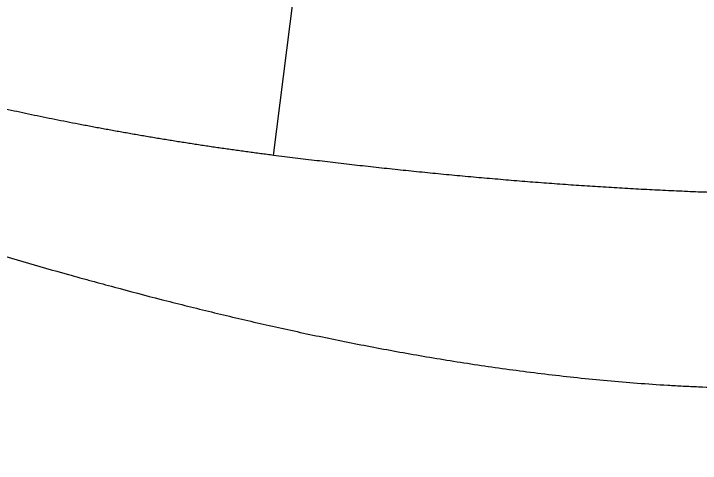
# Model space of a CAD drawing. Header units: inches. Extents: x 0 to 84, y -22 to 124.
# Drawn here: x 34.567 to 39.486, y 28.656 to 31.876 of the extents above; entities that cross this region are included whole.
import ezdxf

# ---------------------------------------------------------------- set-up
doc = ezdxf.new("R2010")
doc.units = ezdxf.units.IN
doc.header["$MEASUREMENT"] = 0
doc.layers.add('1', color=4, linetype='Continuous')

# ---------------------------------------------------------------- blocks, each defined once
blk = doc.blocks.new('2026 RELAY')
at = {"layer": '1', "color": 3, "linetype": 'Continuous', "lineweight": 25}
blk.add_line((36.4287, 30.362), (36.5903, 31.6359), dxfattribs=at)
for points, knots in [([(36.4287, 30.362), (36.4133, 30.364), (36.3825, 30.3679), (36.3363, 30.3739), (36.2903, 30.38), (36.2443, 30.3862), (36.1983, 30.3925), (36.1525, 30.3988), (36.1067, 30.4053), (36.061, 30.4118), (36.0154, 30.4184), (35.9699, 30.4251), (35.9244, 30.4319), (35.879, 30.4388), (35.8337, 30.4458), (35.7885, 30.4529), (35.7433, 30.46), (35.6983, 30.4672), (35.6533, 30.4746), (35.6083, 30.482), (35.5635, 30.4894), (35.5187, 30.497), (35.474, 30.5047), (35.4294, 30.5124), (35.3849, 30.5202), (35.3404, 30.5281), (35.296, 30.536), (35.2517, 30.5441), (35.2075, 30.5522), (35.1633, 30.5603), (35.1193, 30.5686), (35.0753, 30.5769), (34.9893, 30.5934), (34.8615, 30.6185), (34.6936, 30.6529), (34.528, 30.6883), (34.33, 30.7325), (34.1031, 30.7863), (33.8523, 30.8506), (33.6137, 30.9169), (33.4471, 30.9671), (33.3434, 31.0001), (33.2955, 31.0157), (33.2487, 31.0312), (33.2029, 31.0468), (33.1581, 31.0623), (33.1142, 31.0778), (33.0859, 31.0882), (33.0718, 31.0933)], [0, 0, 0, 0, 0.012163, 0.02431, 0.036442, 0.04856, 0.060664, 0.072755, 0.084834, 0.096901, 0.108959, 0.121006, 0.133044, 0.145074, 0.157097, 0.169113, 0.181124, 0.19313, 0.205133, 0.217132, 0.22913, 0.241127, 0.253124, 0.265121, 0.27712, 0.289122, 0.301126, 0.313135, 0.325148, 0.337167, 0.349192, 0.361224, 0.373265, 0.420038, 0.467112, 0.514286, 0.561288, 0.639238, 0.7171, 0.79545, 0.874139, 0.892108, 0.910067, 0.928024, 0.945987, 0.963965, 0.981966, 1, 1, 1, 1]), ([(30.7449, 30.8836), (30.7471, 30.8828), (30.7632, 30.8771), (30.7862, 30.869), (30.8553, 30.8447), (30.9654, 30.8059), (31.2868, 30.693), (31.772, 30.5237), (32.4089, 30.3053), (33.0407, 30.0944), (33.6724, 29.8908), (34.3089, 29.6948), (34.7671, 29.5619), (35.0266, 29.4896), (35.0814, 29.4745), (35.1637, 29.4518), (35.3428, 29.4032), (35.6214, 29.3299), (35.9616, 29.2448), (36.3087, 29.1627), (36.6637, 29.084), (37.028, 29.0094), (37.4032, 28.9395), (37.7902, 28.8751), (38.1905, 28.8175), (38.6048, 28.7681), (38.9615, 28.7354), (39.2161, 28.7179), (39.3443, 28.7107), (39.4178, 28.707), (39.5283, 28.7019), (39.6947, 28.6959), (39.9911, 28.6906), (40.2123, 28.6925), (40.3576, 28.6966)], [0, 0, 0, 0, 0.0006394, 0.0045457, 0.0064988, 0.0201707, 0.0357957, 0.0982957, 0.1607957, 0.2232957, 0.2857957, 0.3482957, 0.4107957, 0.4186082, 0.4225144, 0.4264207, 0.4420457, 0.4732957, 0.5045457, 0.5357957, 0.5670457, 0.5982957, 0.6295457, 0.6607957, 0.6920457, 0.7232957, 0.7545457, 0.7701707, 0.7779832, 0.7818894, 0.7857957, 0.8014207, 0.8170457, 0.8482957, 0.8482957, 0.8482957, 0.8482957]), ([(40.5414, 30.0781), (40.5154, 30.0782), (40.4634, 30.0782), (40.3855, 30.0786), (40.3076, 30.0792), (40.2297, 30.08), (40.1518, 30.081), (40.0739, 30.0822), (39.996, 30.0837), (39.9182, 30.0854), (39.8403, 30.0873), (39.7625, 30.0895), (39.6847, 30.0919), (39.6069, 30.0944), (39.5291, 30.0972), (39.4514, 30.1002), (39.3736, 30.1035), (39.2959, 30.1069), (39.2182, 30.1105), (39.1405, 30.1144), (39.0628, 30.1184), (38.9851, 30.1227), (38.9075, 30.1271), (38.8298, 30.1318), (38.7522, 30.1366), (38.6746, 30.1416), (38.597, 30.1469), (38.5194, 30.1523), (38.4418, 30.1579), (38.3642, 30.1636), (38.2867, 30.1696), (38.2091, 30.1757), (38.1316, 30.1821), (38.0541, 30.1886), (37.9766, 30.1952), (37.8991, 30.2021), (37.8216, 30.2091), (37.7441, 30.2162), (37.6666, 30.2236), (37.5892, 30.2311), (37.5117, 30.2388), (37.4343, 30.2466), (37.3569, 30.2546), (37.2795, 30.2627), (37.2021, 30.271), (37.1247, 30.2794), (37.0473, 30.288), (36.97, 30.2968), (36.8926, 30.3057), (36.8153, 30.3147), (36.7379, 30.3239), (36.6606, 30.3332), (36.5833, 30.3427), (36.506, 30.3523), (36.4545, 30.3588), (36.4287, 30.362)], [0, 0, 0, 0, 0.0188986, 0.0377933, 0.0566844, 0.0755721, 0.0944566, 0.113338, 0.1322166, 0.1510924, 0.1699658, 0.1888369, 0.2077058, 0.2265728, 0.245438, 0.2643016, 0.2831637, 0.3020245, 0.3208841, 0.3397428, 0.3586005, 0.3774576, 0.396314, 0.41517, 0.4340256, 0.452881, 0.4717363, 0.4905916, 0.5094471, 0.5283027, 0.5471587, 0.5660151, 0.5848721, 0.6037296, 0.6225878, 0.6414468, 0.6603067, 0.6791674, 0.6980291, 0.7168919, 0.7357558, 0.7546209, 0.7734872, 0.7923548, 0.8112237, 0.8300941, 0.848966, 0.8678394, 0.8867144, 0.905591, 0.9244693, 0.9433494, 0.9622311, 0.9811147, 1, 1, 1, 1]), ([(34.6902, 27.7799), (34.6833, 27.7808), (34.649, 27.7851), (34.3942, 27.8173), (33.9259, 27.876), (33.264, 27.9608), (32.6013, 28.05), (31.9376, 28.1468), (31.2727, 28.2542), (30.773, 28.3459), (30.4462, 28.4118), (30.3349, 28.4352), (30.2653, 28.45), (30.2305, 28.4575), (30.1748, 28.4696), (30.0773, 28.4911), (29.8823, 28.5354), (29.6591, 28.5894), (29.4636, 28.6401), (29.3519, 28.6701), (29.2401, 28.7009), (29.1002, 28.7407), (28.8764, 28.8077), (28.7083, 28.862), (28.5962, 28.9002)], [0.4277454, 0.4277454, 0.4277454, 0.4277454, 0.4296875, 0.4375, 0.5, 0.5625, 0.625, 0.6875, 0.75, 0.8125, 0.828125, 0.8417969, 0.84375, 0.8476562, 0.8515625, 0.859375, 0.875, 0.90625, 0.921875, 0.9296875, 0.9375, 0.953125, 0.96875, 1, 1, 1, 1])]:
    blk.add_open_spline(points, degree=3, knots=knots, dxfattribs=at)

msp = doc.modelspace()

# ---------------------------------------------------------------- block references
msp.add_blockref('2026 RELAY', (0, 0.5))

doc.saveas('drawing.dxf')
